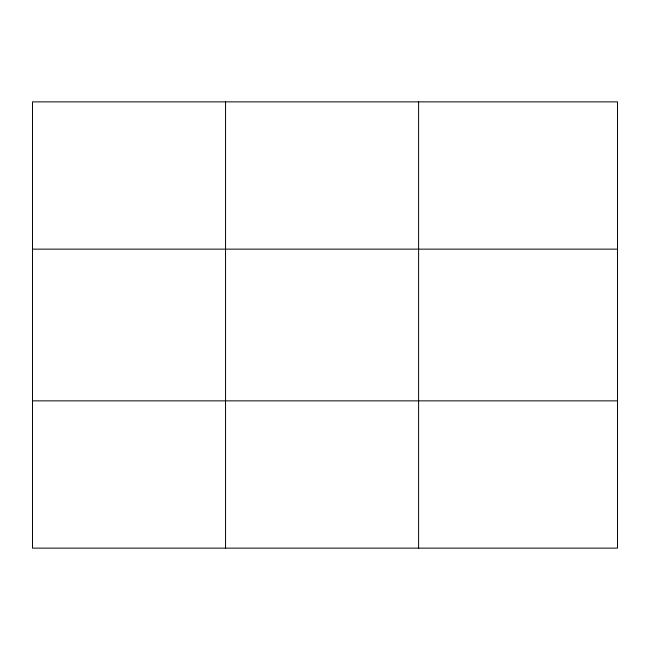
<?xml version="1.0" encoding="UTF-8"?>
<svg xmlns="http://www.w3.org/2000/svg" width="650" height="650" viewBox="0 0 650 650"><rect width="100%" height="100%" fill="white"/><g stroke="black" fill="none" stroke-linecap="round" stroke-linejoin="round"><path stroke-width="0.97" d="M225.55 101.871L225.55 548.129M418.6 101.871L418.6 548.129M32.5 249.137L617.5 249.137M32.5 400.863L617.5 400.863M617.5 474.5L617.5 548.129L32.5 548.129L32.5 101.871L617.5 101.871L617.5 474.5"/></g></svg>
